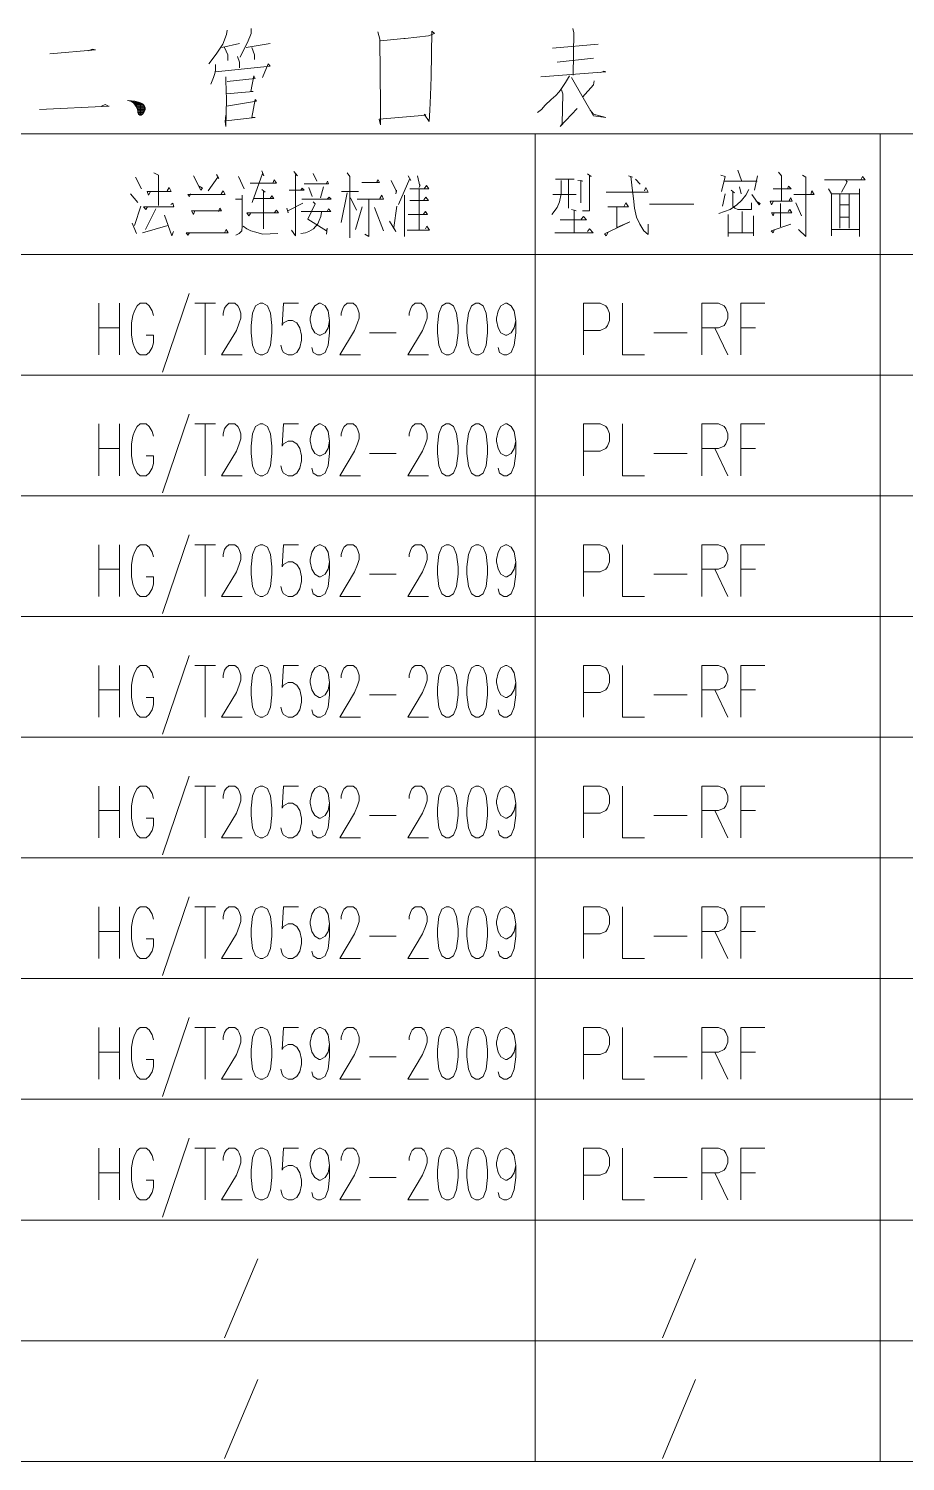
# Model space of a CAD drawing. Header units: millimetres. Extents: x 0 to 829, y 0 to 586.
# Drawn here: x 672 to 722.1, y 332.3 to 414.2 of the extents above; entities that cross this region are included whole.
import ezdxf

# ---------------------------------------------------------------- set-up
doc = ezdxf.new("R2010")
doc.units = ezdxf.units.MM

msp = doc.modelspace()

# ---------------------------------------------------------------- linework, layer by layer
at = {"color": 0, "lineweight": 0}
for points in [[(683.341139, 414.087028), (683.302333, 413.854194), (683.080083, 413.296806), (682.780222, 412.831139), (682.744944, 412.78175), (682.483889, 412.411333), (682.296917, 412.1785)], [(684.716972, 414.182278), (684.716972, 413.900056), (684.494722, 413.388528), (684.233667, 412.877), (684.0855, 412.548917)], [(691.948917, 413.995306), (692.058278, 413.5755), (692.097083, 409.754917), (692.097083, 409.617333), (692.097083, 408.686), (692.023, 409.010556), (694.704111, 409.243389), (694.59475, 409.28925), (694.891083, 408.869444), (694.929889, 409.522083), (694.965167, 410.361694), (695.003972, 411.434139), (695.03925, 414.041167), (695.190944, 413.900056), (694.855806, 413.762472), (693.511722, 413.621361), (693.437639, 413.621361), (692.097083, 413.48025)], [(703.089639, 414.182278), (703.163722, 413.945917), (703.124917, 411.525861)], [(673.205833, 412.735889), (675.812861, 412.968722), (675.625889, 413.014583), (675.403639, 412.922861)], [(683.041278, 413.109833), (684.046694, 413.342667)], [(683.189444, 413.109833), (683.376417, 412.690028), (683.376417, 412.365472)], [(684.420639, 413.109833), (685.8, 413.342667)], [(684.755778, 413.109833), (684.903944, 412.690028), (684.903944, 412.411333)], [(701.932528, 413.063972), (704.543083, 413.296806)], [(682.670861, 412.132639), (682.670861, 411.804556), (682.632056, 411.617583), (682.557972, 411.38475), (682.483889, 411.197778), (682.409806, 411.014333)], [(682.670861, 411.712833), (685.8, 412.037389), (685.687111, 412.1785), (685.351972, 411.38475)], [(683.937333, 412.598306), (684.046694, 412.270222), (684.046694, 411.945667)], [(702.193583, 412.270222), (704.282028, 412.503056)], [(683.267056, 411.434139), (683.267056, 411.197778), (683.302333, 410.128861), (683.267056, 408.59075), (683.22825, 408.869444), (683.267056, 409.243389)], [(683.341139, 411.151917), (684.94275, 411.338889), (684.868667, 411.48), (684.681694, 410.594528), (684.829861, 410.594528), (683.302333, 410.453417)], [(702.902667, 411.48), (702.680417, 411.106056), (702.380556, 410.640389), (702.306472, 410.548667), (702.1195, 410.361694), (701.858444, 410.128861), (701.523306, 409.800778), (701.301056, 409.567944), (701.078806, 409.3845)], [(701.26225, 411.434139), (704.991111, 411.712833), (704.878222, 411.758694), (704.69125, 411.666972)], [(703.015556, 411.38475), (704.282028, 409.197528), (704.991111, 409.102278), (704.282028, 409.28925), (704.095056, 409.522083)], [(702.454639, 410.68625), (702.528722, 410.453417), (702.493444, 408.731861), (702.380556, 408.59075), (703.350694, 409.617333)], [(704.317306, 411.197778), (704.282028, 410.964944), (703.647028, 410.266444)], [(672.609639, 409.567944), (676.596028, 409.754917)], [(676.148, 409.754917), (676.37025, 409.850167), (676.557222, 409.754917)], [(677.675528, 410.083), (678.049472, 410.033611), (678.271722, 409.98775), (678.384611, 409.941889), (678.458694, 409.896028), (678.532778, 409.850167), (678.606861, 409.754917), (678.645667, 409.663194), (678.645667, 409.567944), (678.571583, 409.3845), (678.4975, 409.28925), (678.419889, 409.243389), (678.345806, 409.243389), (678.271722, 409.28925), (678.236444, 409.3845), (678.236444, 409.476222), (678.197639, 409.617333), (678.123556, 409.754917), (677.975389, 409.941889), (677.823694, 410.033611), (677.64025, 410.083)], [(677.823694, 410.033611), (678.010667, 410.033611)], [(677.936583, 409.98775), (677.936583, 410.033611)], [(678.236444, 409.98775), (677.936583, 409.98775)], [(677.975389, 409.941889), (678.384611, 409.941889)], [(678.010667, 410.033611), (678.010667, 409.896028)], [(678.458694, 409.896028), (678.010667, 409.896028)], [(678.08475, 409.800778), (678.08475, 409.98775)], [(678.08475, 409.850167), (678.4975, 409.850167)], [(678.606861, 409.754917), (678.123556, 409.754917)], [(678.158833, 409.98775), (678.158833, 409.709056)], [(678.197639, 409.663194), (678.645667, 409.663194)], [(678.236444, 409.3845), (678.236444, 409.98775)], [(678.310528, 409.941889), (678.310528, 409.28925)], [(678.384611, 409.243389), (678.384611, 409.941889)], [(678.458694, 409.896028), (678.458694, 409.28925)], [(678.532778, 409.335111), (678.532778, 409.850167)], [(678.606861, 409.754917), (678.606861, 409.476222)], [(683.302333, 409.754917), (685.016833, 410.033611), (684.94275, 410.128861), (684.755778, 409.102278), (684.94275, 409.102278), (683.267056, 408.918833)], [(678.645667, 409.567944), (678.236444, 409.567944)], [(678.236444, 409.476222), (678.606861, 409.476222)], [(678.571583, 409.3845), (678.236444, 409.3845)], [(678.271722, 409.28925), (678.4975, 409.28925)], [(769.958667, 408.167417), (622.070694, 408.167417)], [(622.070694, 408.167417), (769.958667, 408.167417)], [(700.94475, 332.253167), (700.94475, 408.167417)], [(720.6615, 332.253167), (720.6615, 408.167417)], [(678.105917, 405.694444), (678.430472, 405.024167)], [(679.139556, 405.930806), (679.407667, 405.810861), (679.407667, 404.075194)], [(681.4185, 405.772056), (681.83125, 404.943028), (681.919444, 405.062972), (681.743056, 405.179389)], [(682.72025, 405.849667), (682.868417, 405.613306), (682.808444, 405.694444), (682.244, 404.904222)], [(683.99025, 405.73325), (684.314806, 405.024167)], [(685.320222, 406.047222), (685.440167, 405.772056), (685.351972, 405.892), (684.759306, 404.233944), (684.8475, 404.470306), (686.001083, 404.470306), (685.884667, 404.629056), (685.796472, 404.470306)], [(687.154667, 406.008417), (687.362806, 405.772056), (687.242861, 405.849667), (687.242861, 402.339528), (687.0065, 402.657028)], [(688.248278, 405.892), (688.456417, 405.458083)], [(690.202667, 405.930806), (690.350833, 405.73325), (690.350833, 402.223111)], [(693.691639, 405.772056), (693.839806, 405.496889), (693.779833, 405.613306), (693.130722, 404.117528)], [(694.224333, 405.772056), (694.344278, 405.179389), (694.3725, 405.260528), (694.312528, 405.101778)], [(702.105389, 405.5745), (703.170778, 405.5745), (702.842694, 405.5745), (702.842694, 403.916444), (702.842694, 404.706667), (701.957222, 404.706667), (703.287194, 404.706667)], [(703.939833, 405.888472), (704.144444, 405.729722), (704.05625, 405.768528), (704.05625, 403.757694), (703.6435, 403.757694)], [(706.275222, 405.768528), (706.511583, 405.690917), (706.423389, 405.729722), (706.511583, 404.900694), (706.571556, 404.470306), (706.631528, 403.916444), (706.747944, 403.404917), (706.924333, 403.009806), (707.160694, 402.614694), (707.397056, 402.417139), (707.397056, 403.009806)], [(706.687972, 405.5745), (706.956083, 405.295806)], [(711.563361, 405.810861), (711.799722, 405.729722), (711.591583, 404.861889)], [(712.540556, 406.086028), (712.745167, 405.493361)], [(713.662389, 405.768528), (713.486, 404.943028)], [(714.847722, 405.966083), (715.024111, 405.768528), (715.024111, 404.350361)], [(716.237667, 405.810861), (716.414056, 405.690917), (716.414056, 402.300722), (716.001306, 402.692306)], [(717.479444, 405.532167), (719.814833, 405.532167), (719.666667, 405.729722), (719.578472, 405.5745)], [(677.809583, 404.745472), (678.222333, 404.233944)], [(678.963167, 404.865417), (678.843222, 404.667861), (678.755028, 404.865417), (680.144972, 404.865417), (680.028556, 405.101778), (679.908611, 404.904222)], [(681.238583, 404.745472), (681.182139, 404.59025), (681.090417, 404.706667), (683.221194, 404.706667), (683.104778, 404.904222), (682.984833, 404.745472)], [(684.642889, 405.338139), (686.14925, 405.338139), (686.032833, 405.535694), (685.941111, 405.338139)], [(685.320222, 404.981833), (685.500139, 404.826611), (685.411944, 404.904222), (685.411944, 402.734639)], [(686.890083, 404.943028), (687.747333, 404.943028), (687.627389, 405.062972), (687.539194, 404.943028)], [(687.747333, 405.299333), (689.137278, 405.299333), (689.077306, 405.458083), (688.989111, 405.299333)], [(688.011917, 405.101778), (688.191833, 404.59025)], [(688.840944, 405.140583), (688.664556, 404.509111)], [(690.202667, 404.787806), (689.846361, 403.090944)], [(689.878111, 404.865417), (690.851778, 404.865417)], [(691.031694, 405.376944), (692.037111, 405.376944), (691.977139, 405.535694), (691.888944, 405.41575)], [(692.714444, 405.496889), (693.010778, 404.865417), (693.010778, 404.943028), (692.982556, 404.745472)], [(694.312528, 405.024167), (694.312528, 402.657028), (693.631667, 402.657028), (694.905194, 402.657028), (694.757028, 402.893389), (694.668833, 402.734639)], [(693.779833, 405.024167), (694.873444, 405.024167), (694.728806, 405.221722), (694.608861, 405.024167)], [(702.429944, 405.493361), (702.429944, 404.745472), (702.34175, 404.27275), (702.193583, 403.95525), (701.89725, 403.560139)], [(703.375389, 405.493361), (703.671722, 405.454556), (703.555306, 405.493361), (703.555306, 404.230417)], [(705.001694, 404.823083), (707.397056, 404.823083), (707.280639, 405.09825), (707.192444, 404.900694)], [(713.161444, 404.981833), (712.985056, 404.664333), (712.745167, 404.350361), (712.480583, 404.114), (712.096056, 403.838833), (711.446944, 403.602472)], [(711.799722, 404.745472), (711.651556, 404.036389)], [(711.7715, 405.454556), (713.634167, 405.454556)], [(712.156028, 404.943028), (712.332417, 404.784278), (712.244222, 404.861889), (712.244222, 404.036389), (712.360639, 403.916444), (712.540556, 403.838833), (713.309611, 403.838833), (713.309611, 404.230417)], [(712.62875, 405.140583), (712.716944, 404.745472)], [(714.551389, 405.020639), (715.585028, 405.020639), (715.436861, 405.179389), (715.380417, 405.020639)], [(715.733194, 404.706667), (716.886778, 404.706667), (716.770361, 404.900694), (716.710389, 404.706667)], [(717.715806, 405.020639), (717.892194, 404.745472), (717.892194, 402.339528), (717.892194, 402.692306), (719.490278, 402.692306), (719.490278, 402.300722), (719.490278, 405.020639), (719.490278, 404.745472), (717.892194, 404.745472), (718.364917, 404.745472), (718.364917, 402.773444), (718.364917, 403.404917), (718.897611, 403.404917), (718.897611, 402.773444), (718.897611, 404.745472), (718.897611, 404.114), (718.364917, 404.114)], [(718.693, 405.532167), (718.781194, 405.41575), (718.456639, 404.823083)], [(678.045944, 402.932194), (678.40225, 404.036389)], [(678.786778, 403.997583), (678.695056, 403.838833), (678.546889, 403.997583), (680.293139, 403.997583), (680.233167, 404.195139), (680.11675, 404.117528)], [(681.474944, 403.722417), (681.4185, 403.563667), (681.298556, 403.761222), (683.013056, 403.761222), (682.924861, 403.919972), (682.836667, 403.722417)], [(683.813861, 404.4315), (684.198389, 404.4315), (684.198389, 404.667861), (684.198389, 402.893389), (684.166639, 402.618222), (684.022, 402.459472), (683.842083, 402.381861)], [(686.741917, 403.919972), (686.830111, 403.641278), (686.801889, 403.761222), (687.659139, 404.195139)], [(687.599167, 404.4315), (689.285444, 404.4315), (689.1655, 404.551444), (689.049083, 404.4315)], [(688.248278, 404.27275), (688.368222, 404.156333), (687.955472, 403.2885), (689.017333, 402.618222), (689.049083, 402.773444), (689.017333, 402.420667)], [(690.379056, 404.509111), (690.735361, 403.800028)], [(691.059917, 403.997583), (690.675389, 402.695833)], [(690.763583, 404.4315), (692.273472, 404.4315), (692.185278, 404.667861), (692.065333, 404.470306)], [(691.444444, 404.4315), (691.444444, 402.300722), (691.208083, 402.420667)], [(691.769, 403.958778), (692.273472, 402.618222)], [(692.62625, 403.168556), (692.982556, 402.579417), (692.862611, 402.815778), (693.042528, 404.036389)], [(693.4835, 404.667861), (693.4835, 402.300722)], [(693.779833, 404.353889), (694.845222, 404.353889), (694.697056, 404.551444), (694.580639, 404.392694)], [(705.622583, 403.95525), (705.622583, 402.81225), (706.363417, 403.126222), (704.9135, 402.455944), (705.001694, 402.339528), (705.121639, 402.537083)], [(705.093417, 403.994056), (706.275222, 403.994056), (706.127056, 404.230417), (706.038861, 404.036389)], [(707.488778, 404.14575), (710.021722, 404.14575)], [(713.337833, 404.706667), (713.750583, 404.114), (713.810556, 404.191611), (713.574194, 404.311556)], [(714.579611, 404.311556), (714.463194, 404.114), (714.375, 404.311556), (715.645, 404.311556), (715.556806, 404.509111), (715.468611, 404.350361)], [(714.964139, 404.191611), (714.964139, 402.851056)], [(715.853139, 404.230417), (716.177694, 403.482528)], [(679.2595, 403.877639), (678.666833, 402.695833)], [(679.760444, 403.524861), (680.176722, 402.339528), (680.264917, 402.579417)], [(684.671111, 403.602472), (684.582917, 403.486056), (684.462972, 403.641278), (686.269194, 403.641278), (686.14925, 403.800028), (686.032833, 403.641278)], [(688.724528, 403.683611), (688.692778, 403.44725), (688.604583, 403.207361), (688.516389, 403.013333), (688.280028, 402.734639), (688.011917, 402.579417), (687.807306, 402.498278), (687.539194, 402.459472)], [(687.570944, 403.722417), (689.257222, 403.722417), (689.137278, 403.877639), (689.077306, 403.761222)], [(693.691639, 403.563667), (694.78525, 403.563667), (694.668833, 403.722417), (694.548889, 403.563667)], [(703.022611, 403.838833), (703.287194, 403.757694), (703.170778, 403.7965), (703.170778, 402.498278), (702.073639, 402.498278), (704.264389, 402.498278), (704.05625, 402.734639), (703.939833, 402.575889)], [(702.369972, 403.246167), (703.879861, 403.246167), (703.699944, 403.443722), (703.583528, 403.284972)], [(711.976111, 403.560139), (711.976111, 402.300722), (711.976111, 402.498278), (713.426028, 402.498278), (713.426028, 402.339528), (713.426028, 403.482528), (713.426028, 402.575889)], [(712.776917, 403.718889), (712.776917, 402.537083)], [(714.611361, 403.641278), (714.551389, 403.482528), (714.463194, 403.641278), (715.616778, 403.641278), (715.496833, 403.838833), (715.408639, 403.718889)], [(677.897778, 403.052139), (678.162361, 402.459472)], [(678.490444, 402.498278), (679.936833, 402.932194)], [(681.182139, 402.498278), (681.090417, 402.381861), (681.002222, 402.498278), (683.397583, 402.498278), (683.281167, 402.695833), (683.192972, 402.498278)], [(684.258361, 402.893389), (684.462972, 402.734639), (684.699333, 402.618222), (684.967444, 402.537083), (685.351972, 402.420667), (686.237444, 402.459472)], [(714.611361, 402.6535), (714.551389, 402.498278), (714.431444, 402.614694), (715.556806, 403.009806)], [(622.070694, 401.267083), (769.958667, 401.267083)], [(681.157444, 399.041056), (679.636972, 394.532556)], [(676.003361, 395.520333), (676.003361, 398.476611)], [(677.185167, 398.476611), (677.185167, 395.520333)], [(679.128972, 397.771056), (679.044306, 398.053278), (678.874972, 398.3355), (678.709167, 398.476611), (678.3705, 398.476611), (678.201167, 398.3355), (678.031833, 398.053278), (677.947167, 397.771056), (677.8625, 397.35125), (677.8625, 396.645694), (677.947167, 396.222361), (678.031833, 395.940139), (678.201167, 395.657917), (678.3705, 395.520333), (678.709167, 395.520333), (678.874972, 395.657917), (679.044306, 395.940139), (679.128972, 396.222361), (679.128972, 396.645694), (678.709167, 396.645694)], [(681.496111, 398.476611), (682.677917, 398.476611)], [(682.088778, 398.476611), (682.088778, 395.520333)], [(683.10125, 397.771056), (683.10125, 397.912167), (683.185917, 398.194389), (683.270583, 398.3355), (683.439917, 398.476611), (683.778583, 398.476611), (683.947917, 398.3355), (684.032583, 398.194389), (684.11725, 397.912167), (684.11725, 397.629944), (684.032583, 397.35125), (683.86325, 396.927917), (683.016583, 395.520333), (684.201917, 395.520333)], [(687.412194, 398.476611), (686.565528, 398.476611), (686.480861, 397.210139), (686.565528, 397.35125), (686.819528, 397.488833), (687.073528, 397.488833), (687.327528, 397.35125), (687.496861, 397.069028), (687.581528, 396.645694), (687.581528, 396.363472), (687.496861, 395.940139), (687.327528, 395.657917), (687.073528, 395.520333), (686.819528, 395.520333), (686.565528, 395.657917), (686.480861, 395.799028), (686.396194, 396.08125)], [(689.186667, 397.488833), (689.102, 397.069028), (688.932667, 396.786806), (688.678667, 396.645694), (688.594, 396.645694), (688.34, 396.786806), (688.170667, 397.069028), (688.086, 397.488833), (688.086, 397.629944), (688.170667, 398.053278), (688.34, 398.3355), (688.594, 398.476611), (688.678667, 398.476611), (688.932667, 398.3355), (689.102, 398.053278), (689.186667, 397.488833), (689.186667, 396.786806), (689.102, 396.08125), (688.932667, 395.657917), (688.678667, 395.520333), (688.509333, 395.520333), (688.255333, 395.657917), (688.170667, 395.940139)], [(689.864, 397.771056), (689.864, 397.912167), (689.945139, 398.194389), (690.029806, 398.3355), (690.199139, 398.476611), (690.537806, 398.476611), (690.707139, 398.3355), (690.791806, 398.194389), (690.876472, 397.912167), (690.876472, 397.629944), (690.791806, 397.35125), (690.622472, 396.927917), (689.779333, 395.520333), (690.961139, 395.520333)], [(693.748083, 397.771056), (693.748083, 397.912167), (693.83275, 398.194389), (693.917417, 398.3355), (694.08675, 398.476611), (694.425417, 398.476611), (694.59475, 398.3355), (694.679417, 398.194389), (694.764083, 397.912167), (694.764083, 397.629944), (694.679417, 397.35125), (694.510083, 396.927917), (693.663417, 395.520333), (694.84875, 395.520333)], [(699.8335, 397.488833), (699.748833, 397.069028), (699.5795, 396.786806), (699.3255, 396.645694), (699.244361, 396.645694), (698.990361, 396.786806), (698.821028, 397.069028), (698.736361, 397.488833), (698.736361, 397.629944), (698.821028, 398.053278), (698.990361, 398.3355), (699.244361, 398.476611), (699.3255, 398.476611), (699.5795, 398.3355), (699.748833, 398.053278), (699.8335, 397.488833), (699.8335, 396.786806), (699.748833, 396.08125), (699.5795, 395.657917), (699.3255, 395.520333), (699.159694, 395.520333), (698.905694, 395.657917), (698.821028, 395.940139)], [(703.717583, 395.520333), (703.717583, 398.476611), (704.666556, 398.476611), (704.984056, 398.3355), (705.089889, 398.194389), (705.195722, 397.912167), (705.195722, 397.488833), (705.089889, 397.210139), (704.984056, 397.069028), (704.666556, 396.927917), (703.717583, 396.927917)], [(705.936556, 398.476611), (705.936556, 395.520333), (707.203028, 395.520333)], [(710.476806, 395.520333), (710.476806, 398.476611), (711.429306, 398.476611), (711.746806, 398.3355), (711.852639, 398.194389), (711.954944, 397.912167), (711.954944, 397.629944), (711.852639, 397.35125), (711.746806, 397.210139), (711.429306, 397.069028), (710.476806, 397.069028)], [(712.695778, 395.520333), (712.695778, 398.476611), (714.068083, 398.476611)], [(676.003361, 397.069028), (677.185167, 397.069028)], [(691.469139, 396.786806), (692.989611, 396.786806)], [(707.732194, 396.786806), (709.633667, 396.786806)], [(711.217639, 397.069028), (711.954944, 395.520333)], [(712.695778, 397.069028), (713.542444, 397.069028)], [(622.070694, 394.36675), (769.958667, 394.36675)], [(681.157444, 392.137194), (679.636972, 387.632222)], [(676.003361, 388.616472), (676.003361, 391.576278)], [(677.185167, 391.576278), (677.185167, 388.616472)], [(679.128972, 390.870722), (679.044306, 391.152944), (678.874972, 391.435167), (678.709167, 391.576278), (678.3705, 391.576278), (678.201167, 391.435167), (678.031833, 391.152944), (677.947167, 390.870722), (677.8625, 390.447389), (677.8625, 389.745361), (677.947167, 389.322028), (678.031833, 389.039806), (678.201167, 388.757583), (678.3705, 388.616472), (678.709167, 388.616472), (678.874972, 388.757583), (679.044306, 389.039806), (679.128972, 389.322028), (679.128972, 389.745361), (678.709167, 389.745361)], [(681.496111, 391.576278), (682.677917, 391.576278)], [(682.088778, 391.576278), (682.088778, 388.616472)], [(683.10125, 390.870722), (683.10125, 391.011833), (683.185917, 391.294056), (683.270583, 391.435167), (683.439917, 391.576278), (683.778583, 391.576278), (683.947917, 391.435167), (684.032583, 391.294056), (684.11725, 391.011833), (684.11725, 390.729611), (684.032583, 390.447389), (683.86325, 390.024056), (683.016583, 388.616472), (684.201917, 388.616472)], [(687.412194, 391.576278), (686.565528, 391.576278), (686.480861, 390.306278), (686.565528, 390.447389), (686.819528, 390.5885), (687.073528, 390.5885), (687.327528, 390.447389), (687.496861, 390.165167), (687.581528, 389.745361), (687.581528, 389.463139), (687.496861, 389.039806), (687.327528, 388.757583), (687.073528, 388.616472), (686.819528, 388.616472), (686.565528, 388.757583), (686.480861, 388.898694), (686.396194, 389.180917)], [(689.186667, 390.5885), (689.102, 390.165167), (688.932667, 389.886472), (688.678667, 389.745361), (688.594, 389.745361), (688.34, 389.886472), (688.170667, 390.165167), (688.086, 390.5885), (688.086, 390.729611), (688.170667, 391.152944), (688.34, 391.435167), (688.594, 391.576278), (688.678667, 391.576278), (688.932667, 391.435167), (689.102, 391.152944), (689.186667, 390.5885), (689.186667, 389.886472), (689.102, 389.180917), (688.932667, 388.757583), (688.678667, 388.616472), (688.509333, 388.616472), (688.255333, 388.757583), (688.170667, 389.039806)], [(689.864, 390.870722), (689.864, 391.011833), (689.945139, 391.294056), (690.029806, 391.435167), (690.199139, 391.576278), (690.537806, 391.576278), (690.707139, 391.435167), (690.791806, 391.294056), (690.876472, 391.011833), (690.876472, 390.729611), (690.791806, 390.447389), (690.622472, 390.024056), (689.779333, 388.616472), (690.961139, 388.616472)], [(693.748083, 390.870722), (693.748083, 391.011833), (693.83275, 391.294056), (693.917417, 391.435167), (694.08675, 391.576278), (694.425417, 391.576278), (694.59475, 391.435167), (694.679417, 391.294056), (694.764083, 391.011833), (694.764083, 390.729611), (694.679417, 390.447389), (694.510083, 390.024056), (693.663417, 388.616472), (694.84875, 388.616472)], [(699.8335, 390.5885), (699.748833, 390.165167), (699.5795, 389.886472), (699.3255, 389.745361), (699.244361, 389.745361), (698.990361, 389.886472), (698.821028, 390.165167), (698.736361, 390.5885), (698.736361, 390.729611), (698.821028, 391.152944), (698.990361, 391.435167), (699.244361, 391.576278), (699.3255, 391.576278), (699.5795, 391.435167), (699.748833, 391.152944), (699.8335, 390.5885), (699.8335, 389.886472), (699.748833, 389.180917), (699.5795, 388.757583), (699.3255, 388.616472), (699.159694, 388.616472), (698.905694, 388.757583), (698.821028, 389.039806)], [(703.717583, 388.616472), (703.717583, 391.576278), (704.666556, 391.576278), (704.984056, 391.435167), (705.089889, 391.294056), (705.195722, 391.011833), (705.195722, 390.5885), (705.089889, 390.306278), (704.984056, 390.165167), (704.666556, 390.024056), (703.717583, 390.024056)], [(705.936556, 391.576278), (705.936556, 388.616472), (707.203028, 388.616472)], [(710.476806, 388.616472), (710.476806, 391.576278), (711.429306, 391.576278), (711.746806, 391.435167), (711.852639, 391.294056), (711.954944, 391.011833), (711.954944, 390.729611), (711.852639, 390.447389), (711.746806, 390.306278), (711.429306, 390.165167), (710.476806, 390.165167)], [(712.695778, 388.616472), (712.695778, 391.576278), (714.068083, 391.576278)], [(676.003361, 390.165167), (677.185167, 390.165167)], [(711.217639, 390.165167), (711.954944, 388.616472)], [(712.695778, 390.165167), (713.542444, 390.165167)], [(691.469139, 389.886472), (692.989611, 389.886472)], [(707.732194, 389.886472), (709.633667, 389.886472)], [(622.070694, 387.462889), (769.958667, 387.462889)], [(681.157444, 385.236861), (679.636972, 380.728361)], [(676.003361, 381.716139), (676.003361, 384.672417)], [(677.185167, 384.672417), (677.185167, 381.716139)], [(679.128972, 383.970389), (679.044306, 384.252611), (678.874972, 384.531306), (678.709167, 384.672417), (678.3705, 384.672417), (678.201167, 384.531306), (678.031833, 384.252611), (677.947167, 383.970389), (677.8625, 383.547056), (677.8625, 382.8415), (677.947167, 382.421694), (678.031833, 382.139472), (678.201167, 381.85725), (678.3705, 381.716139), (678.709167, 381.716139), (678.874972, 381.85725), (679.044306, 382.139472), (679.128972, 382.421694), (679.128972, 382.8415), (678.709167, 382.8415)], [(681.496111, 384.672417), (682.677917, 384.672417)], [(682.088778, 384.672417), (682.088778, 381.716139)], [(683.10125, 383.970389), (683.10125, 384.1115), (683.185917, 384.393722), (683.270583, 384.531306), (683.439917, 384.672417), (683.778583, 384.672417), (683.947917, 384.531306), (684.032583, 384.393722), (684.11725, 384.1115), (684.11725, 383.829278), (684.032583, 383.547056), (683.86325, 383.123722), (683.016583, 381.716139), (684.201917, 381.716139)], [(687.412194, 384.672417), (686.565528, 384.672417), (686.480861, 383.405944), (686.565528, 383.547056), (686.819528, 383.688167), (687.073528, 383.688167), (687.327528, 383.547056), (687.496861, 383.264833), (687.581528, 382.8415), (687.581528, 382.559278), (687.496861, 382.139472), (687.327528, 381.85725), (687.073528, 381.716139), (686.819528, 381.716139), (686.565528, 381.85725), (686.480861, 381.998361), (686.396194, 382.280583)], [(689.186667, 383.688167), (689.102, 383.264833), (688.932667, 382.982611), (688.678667, 382.8415), (688.594, 382.8415), (688.34, 382.982611), (688.170667, 383.264833), (688.086, 383.688167), (688.086, 383.829278), (688.170667, 384.252611), (688.34, 384.531306), (688.594, 384.672417), (688.678667, 384.672417), (688.932667, 384.531306), (689.102, 384.252611), (689.186667, 383.688167), (689.186667, 382.982611), (689.102, 382.280583), (688.932667, 381.85725), (688.678667, 381.716139), (688.509333, 381.716139), (688.255333, 381.85725), (688.170667, 382.139472)], [(689.864, 383.970389), (689.864, 384.1115), (689.945139, 384.393722), (690.029806, 384.531306), (690.199139, 384.672417), (690.537806, 384.672417), (690.707139, 384.531306), (690.791806, 384.393722), (690.876472, 384.1115), (690.876472, 383.829278), (690.791806, 383.547056), (690.622472, 383.123722), (689.779333, 381.716139), (690.961139, 381.716139)], [(693.748083, 383.970389), (693.748083, 384.1115), (693.83275, 384.393722), (693.917417, 384.531306), (694.08675, 384.672417), (694.425417, 384.672417), (694.59475, 384.531306), (694.679417, 384.393722), (694.764083, 384.1115), (694.764083, 383.829278), (694.679417, 383.547056), (694.510083, 383.123722), (693.663417, 381.716139), (694.84875, 381.716139)], [(699.8335, 383.688167), (699.748833, 383.264833), (699.5795, 382.982611), (699.3255, 382.8415), (699.244361, 382.8415), (698.990361, 382.982611), (698.821028, 383.264833), (698.736361, 383.688167), (698.736361, 383.829278), (698.821028, 384.252611), (698.990361, 384.531306), (699.244361, 384.672417), (699.3255, 384.672417), (699.5795, 384.531306), (699.748833, 384.252611), (699.8335, 383.688167), (699.8335, 382.982611), (699.748833, 382.280583), (699.5795, 381.85725), (699.3255, 381.716139), (699.159694, 381.716139), (698.905694, 381.85725), (698.821028, 382.139472)], [(703.717583, 381.716139), (703.717583, 384.672417), (704.666556, 384.672417), (704.984056, 384.531306), (705.089889, 384.393722), (705.195722, 384.1115), (705.195722, 383.688167), (705.089889, 383.405944), (704.984056, 383.264833), (704.666556, 383.123722), (703.717583, 383.123722)], [(705.936556, 384.672417), (705.936556, 381.716139), (707.203028, 381.716139)], [(710.476806, 381.716139), (710.476806, 384.672417), (711.429306, 384.672417), (711.746806, 384.531306), (711.852639, 384.393722), (711.954944, 384.1115), (711.954944, 383.829278), (711.852639, 383.547056), (711.746806, 383.405944), (711.429306, 383.264833), (710.476806, 383.264833)], [(712.695778, 381.716139), (712.695778, 384.672417), (714.068083, 384.672417)], [(676.003361, 383.264833), (677.185167, 383.264833)], [(691.469139, 382.982611), (692.989611, 382.982611)], [(707.732194, 382.982611), (709.633667, 382.982611)], [(711.217639, 383.264833), (711.954944, 381.716139)], [(712.695778, 383.264833), (713.542444, 383.264833)], [(622.070694, 380.562556), (769.958667, 380.562556)], [(676.003361, 374.815806), (676.003361, 377.772083)], [(677.185167, 377.772083), (677.185167, 374.815806)], [(679.128972, 377.066528), (679.044306, 377.34875), (678.874972, 377.630972), (678.709167, 377.772083), (678.3705, 377.772083), (678.201167, 377.630972), (678.031833, 377.34875), (677.947167, 377.066528), (677.8625, 376.646722), (677.8625, 375.941167), (677.947167, 375.517833), (678.031833, 375.235611), (678.201167, 374.956917), (678.3705, 374.815806), (678.709167, 374.815806), (678.874972, 374.956917), (679.044306, 375.235611), (679.128972, 375.517833), (679.128972, 375.941167), (678.709167, 375.941167)], [(681.157444, 378.336528), (679.636972, 373.828028)], [(681.496111, 377.772083), (682.677917, 377.772083)], [(682.088778, 377.772083), (682.088778, 374.815806)], [(683.10125, 377.066528), (683.10125, 377.207639), (683.185917, 377.489861), (683.270583, 377.630972), (683.439917, 377.772083), (683.778583, 377.772083), (683.947917, 377.630972), (684.032583, 377.489861), (684.11725, 377.207639), (684.11725, 376.928944), (684.032583, 376.646722), (683.86325, 376.223389), (683.016583, 374.815806), (684.201917, 374.815806)], [(687.412194, 377.772083), (686.565528, 377.772083), (686.480861, 376.505611), (686.565528, 376.646722), (686.819528, 376.787833), (687.073528, 376.787833), (687.327528, 376.646722), (687.496861, 376.3645), (687.581528, 375.941167), (687.581528, 375.658944), (687.496861, 375.235611), (687.327528, 374.956917), (687.073528, 374.815806), (686.819528, 374.815806), (686.565528, 374.956917), (686.480861, 375.0945), (686.396194, 375.376722)], [(689.186667, 376.787833), (689.102, 376.3645), (688.932667, 376.082278), (688.678667, 375.941167), (688.594, 375.941167), (688.34, 376.082278), (688.170667, 376.3645), (688.086, 376.787833), (688.086, 376.928944), (688.170667, 377.34875), (688.34, 377.630972), (688.594, 377.772083), (688.678667, 377.772083), (688.932667, 377.630972), (689.102, 377.34875), (689.186667, 376.787833), (689.186667, 376.082278), (689.102, 375.376722), (688.932667, 374.956917), (688.678667, 374.815806), (688.509333, 374.815806), (688.255333, 374.956917), (688.170667, 375.235611)], [(689.864, 377.066528), (689.864, 377.207639), (689.945139, 377.489861), (690.029806, 377.630972), (690.199139, 377.772083), (690.537806, 377.772083), (690.707139, 377.630972), (690.791806, 377.489861), (690.876472, 377.207639), (690.876472, 376.928944), (690.791806, 376.646722), (690.622472, 376.223389), (689.779333, 374.815806), (690.961139, 374.815806)], [(693.748083, 377.066528), (693.748083, 377.207639), (693.83275, 377.489861), (693.917417, 377.630972), (694.08675, 377.772083), (694.425417, 377.772083), (694.59475, 377.630972), (694.679417, 377.489861), (694.764083, 377.207639), (694.764083, 376.928944), (694.679417, 376.646722), (694.510083, 376.223389), (693.663417, 374.815806), (694.84875, 374.815806)], [(699.8335, 376.787833), (699.748833, 376.3645), (699.5795, 376.082278), (699.3255, 375.941167), (699.244361, 375.941167), (698.990361, 376.082278), (698.821028, 376.3645), (698.736361, 376.787833), (698.736361, 376.928944), (698.821028, 377.34875), (698.990361, 377.630972), (699.244361, 377.772083), (699.3255, 377.772083), (699.5795, 377.630972), (699.748833, 377.34875), (699.8335, 376.787833), (699.8335, 376.082278), (699.748833, 375.376722), (699.5795, 374.956917), (699.3255, 374.815806), (699.159694, 374.815806), (698.905694, 374.956917), (698.821028, 375.235611)], [(703.717583, 374.815806), (703.717583, 377.772083), (704.666556, 377.772083), (704.984056, 377.630972), (705.089889, 377.489861), (705.195722, 377.207639), (705.195722, 376.787833), (705.089889, 376.505611), (704.984056, 376.3645), (704.666556, 376.223389), (703.717583, 376.223389)], [(705.936556, 377.772083), (705.936556, 374.815806), (707.203028, 374.815806)], [(710.476806, 374.815806), (710.476806, 377.772083), (711.429306, 377.772083), (711.746806, 377.630972), (711.852639, 377.489861), (711.954944, 377.207639), (711.954944, 376.928944), (711.852639, 376.646722), (711.746806, 376.505611), (711.429306, 376.3645), (710.476806, 376.3645)], [(712.695778, 374.815806), (712.695778, 377.772083), (714.068083, 377.772083)], [(676.003361, 376.3645), (677.185167, 376.3645)], [(691.469139, 376.082278), (692.989611, 376.082278)], [(707.732194, 376.082278), (709.633667, 376.082278)], [(711.217639, 376.3645), (711.954944, 374.815806)], [(712.695778, 376.3645), (713.542444, 376.3645)], [(622.070694, 373.662222), (769.958667, 373.662222)], [(681.157444, 371.432667), (679.636972, 366.927694)], [(676.003361, 367.911944), (676.003361, 370.87175)], [(677.185167, 370.87175), (677.185167, 367.911944)], [(679.128972, 370.166194), (679.044306, 370.448417), (678.874972, 370.730639), (678.709167, 370.87175), (678.3705, 370.87175), (678.201167, 370.730639), (678.031833, 370.448417), (677.947167, 370.166194), (677.8625, 369.742861), (677.8625, 369.040833), (677.947167, 368.6175), (678.031833, 368.335278), (678.201167, 368.053056), (678.3705, 367.911944), (678.709167, 367.911944), (678.874972, 368.053056), (679.044306, 368.335278), (679.128972, 368.6175), (679.128972, 369.040833), (678.709167, 369.040833)], [(681.496111, 370.87175), (682.677917, 370.87175)], [(682.088778, 370.87175), (682.088778, 367.911944)], [(683.10125, 370.166194), (683.10125, 370.307306), (683.185917, 370.589528), (683.270583, 370.730639), (683.439917, 370.87175), (683.778583, 370.87175), (683.947917, 370.730639), (684.032583, 370.589528), (684.11725, 370.307306), (684.11725, 370.025083), (684.032583, 369.742861), (683.86325, 369.323056), (683.016583, 367.911944), (684.201917, 367.911944)], [(687.412194, 370.87175), (686.565528, 370.87175), (686.480861, 369.60175), (686.565528, 369.742861), (686.819528, 369.883972), (687.073528, 369.883972), (687.327528, 369.742861), (687.496861, 369.464167), (687.581528, 369.040833), (687.581528, 368.758611), (687.496861, 368.335278), (687.327528, 368.053056), (687.073528, 367.911944), (686.819528, 367.911944), (686.565528, 368.053056), (686.480861, 368.194167), (686.396194, 368.476389)], [(689.186667, 369.883972), (689.102, 369.464167), (688.932667, 369.181944), (688.678667, 369.040833), (688.594, 369.040833), (688.34, 369.181944), (688.170667, 369.464167), (688.086, 369.883972), (688.086, 370.025083), (688.170667, 370.448417), (688.34, 370.730639), (688.594, 370.87175), (688.678667, 370.87175), (688.932667, 370.730639), (689.102, 370.448417), (689.186667, 369.883972), (689.186667, 369.181944), (689.102, 368.476389), (688.932667, 368.053056), (688.678667, 367.911944), (688.509333, 367.911944), (688.255333, 368.053056), (688.170667, 368.335278)], [(689.864, 370.166194), (689.864, 370.307306), (689.945139, 370.589528), (690.029806, 370.730639), (690.199139, 370.87175), (690.537806, 370.87175), (690.707139, 370.730639), (690.791806, 370.589528), (690.876472, 370.307306), (690.876472, 370.025083), (690.791806, 369.742861), (690.622472, 369.323056), (689.779333, 367.911944), (690.961139, 367.911944)], [(693.748083, 370.166194), (693.748083, 370.307306), (693.83275, 370.589528), (693.917417, 370.730639), (694.08675, 370.87175), (694.425417, 370.87175), (694.59475, 370.730639), (694.679417, 370.589528), (694.764083, 370.307306), (694.764083, 370.025083), (694.679417, 369.742861), (694.510083, 369.323056), (693.663417, 367.911944), (694.84875, 367.911944)], [(699.8335, 369.883972), (699.748833, 369.464167), (699.5795, 369.181944), (699.3255, 369.040833), (699.244361, 369.040833), (698.990361, 369.181944), (698.821028, 369.464167), (698.736361, 369.883972), (698.736361, 370.025083), (698.821028, 370.448417), (698.990361, 370.730639), (699.244361, 370.87175), (699.3255, 370.87175), (699.5795, 370.730639), (699.748833, 370.448417), (699.8335, 369.883972), (699.8335, 369.181944), (699.748833, 368.476389), (699.5795, 368.053056), (699.3255, 367.911944), (699.159694, 367.911944), (698.905694, 368.053056), (698.821028, 368.335278)], [(703.717583, 367.911944), (703.717583, 370.87175), (704.666556, 370.87175), (704.984056, 370.730639), (705.089889, 370.589528), (705.195722, 370.307306), (705.195722, 369.883972), (705.089889, 369.60175), (704.984056, 369.464167), (704.666556, 369.323056), (703.717583, 369.323056)], [(705.936556, 370.87175), (705.936556, 367.911944), (707.203028, 367.911944)], [(710.476806, 367.911944), (710.476806, 370.87175), (711.429306, 370.87175), (711.746806, 370.730639), (711.852639, 370.589528), (711.954944, 370.307306), (711.954944, 370.025083), (711.852639, 369.742861), (711.746806, 369.60175), (711.429306, 369.464167), (710.476806, 369.464167)], [(712.695778, 367.911944), (712.695778, 370.87175), (714.068083, 370.87175)], [(676.003361, 369.464167), (677.185167, 369.464167)], [(691.469139, 369.181944), (692.989611, 369.181944)], [(707.732194, 369.181944), (709.633667, 369.181944)], [(711.217639, 369.464167), (711.954944, 367.911944)], [(712.695778, 369.464167), (713.542444, 369.464167)], [(622.070694, 366.758361), (769.958667, 366.758361)], [(676.003361, 361.011611), (676.003361, 363.967889)], [(677.185167, 363.967889), (677.185167, 361.011611)], [(679.128972, 363.265861), (679.044306, 363.548083), (678.874972, 363.830306), (678.709167, 363.967889), (678.3705, 363.967889), (678.201167, 363.830306), (678.031833, 363.548083), (677.947167, 363.265861), (677.8625, 362.842528), (677.8625, 362.136972), (677.947167, 361.717167), (678.031833, 361.434944), (678.201167, 361.152722), (678.3705, 361.011611), (678.709167, 361.011611), (678.874972, 361.152722), (679.044306, 361.434944), (679.128972, 361.717167), (679.128972, 362.136972), (678.709167, 362.136972)], [(681.157444, 364.532333), (679.636972, 360.027361)], [(681.496111, 363.967889), (682.677917, 363.967889)], [(682.088778, 363.967889), (682.088778, 361.011611)], [(683.10125, 363.265861), (683.10125, 363.406972), (683.185917, 363.689194), (683.270583, 363.830306), (683.439917, 363.967889), (683.778583, 363.967889), (683.947917, 363.830306), (684.032583, 363.689194), (684.11725, 363.406972), (684.11725, 363.12475), (684.032583, 362.842528), (683.86325, 362.419194), (683.016583, 361.011611), (684.201917, 361.011611)], [(687.412194, 363.967889), (686.565528, 363.967889), (686.480861, 362.701417), (686.565528, 362.842528), (686.819528, 362.983639), (687.073528, 362.983639), (687.327528, 362.842528), (687.496861, 362.560306), (687.581528, 362.136972), (687.581528, 361.858278), (687.496861, 361.434944), (687.327528, 361.152722), (687.073528, 361.011611), (686.819528, 361.011611), (686.565528, 361.152722), (686.480861, 361.293833), (686.396194, 361.576056)], [(689.186667, 362.983639), (689.102, 362.560306), (688.932667, 362.278083), (688.678667, 362.136972), (688.594, 362.136972), (688.34, 362.278083), (688.170667, 362.560306), (688.086, 362.983639), (688.086, 363.12475), (688.170667, 363.548083), (688.34, 363.830306), (688.594, 363.967889), (688.678667, 363.967889), (688.932667, 363.830306), (689.102, 363.548083), (689.186667, 362.983639), (689.186667, 362.278083), (689.102, 361.576056), (688.932667, 361.152722), (688.678667, 361.011611), (688.509333, 361.011611), (688.255333, 361.152722), (688.170667, 361.434944)], [(689.864, 363.265861), (689.864, 363.406972), (689.945139, 363.689194), (690.029806, 363.830306), (690.199139, 363.967889), (690.537806, 363.967889), (690.707139, 363.830306), (690.791806, 363.689194), (690.876472, 363.406972), (690.876472, 363.12475), (690.791806, 362.842528), (690.622472, 362.419194), (689.779333, 361.011611), (690.961139, 361.011611)], [(693.748083, 363.265861), (693.748083, 363.406972), (693.83275, 363.689194), (693.917417, 363.830306), (694.08675, 363.967889), (694.425417, 363.967889), (694.59475, 363.830306), (694.679417, 363.689194), (694.764083, 363.406972), (694.764083, 363.12475), (694.679417, 362.842528), (694.510083, 362.419194), (693.663417, 361.011611), (694.84875, 361.011611)], [(699.8335, 362.983639), (699.748833, 362.560306), (699.5795, 362.278083), (699.3255, 362.136972), (699.244361, 362.136972), (698.990361, 362.278083), (698.821028, 362.560306), (698.736361, 362.983639), (698.736361, 363.12475), (698.821028, 363.548083), (698.990361, 363.830306), (699.244361, 363.967889), (699.3255, 363.967889), (699.5795, 363.830306), (699.748833, 363.548083), (699.8335, 362.983639), (699.8335, 362.278083), (699.748833, 361.576056), (699.5795, 361.152722), (699.3255, 361.011611), (699.159694, 361.011611), (698.905694, 361.152722), (698.821028, 361.434944)], [(703.717583, 361.011611), (703.717583, 363.967889), (704.666556, 363.967889), (704.984056, 363.830306), (705.089889, 363.689194), (705.195722, 363.406972), (705.195722, 362.983639), (705.089889, 362.701417), (704.984056, 362.560306), (704.666556, 362.419194), (703.717583, 362.419194)], [(705.936556, 363.967889), (705.936556, 361.011611), (707.203028, 361.011611)], [(710.476806, 361.011611), (710.476806, 363.967889), (711.429306, 363.967889), (711.746806, 363.830306), (711.852639, 363.689194), (711.954944, 363.406972), (711.954944, 363.12475), (711.852639, 362.842528), (711.746806, 362.701417), (711.429306, 362.560306), (710.476806, 362.560306)], [(712.695778, 361.011611), (712.695778, 363.967889), (714.068083, 363.967889)], [(676.003361, 362.560306), (677.185167, 362.560306)], [(691.469139, 362.278083), (692.989611, 362.278083)], [(707.732194, 362.278083), (709.633667, 362.278083)], [(711.217639, 362.560306), (711.954944, 361.011611)], [(712.695778, 362.560306), (713.542444, 362.560306)], [(622.070694, 359.858028), (769.958667, 359.858028)], [(681.157444, 357.632), (679.636972, 353.1235)], [(676.003361, 354.111278), (676.003361, 357.067556)], [(677.185167, 357.067556), (677.185167, 354.111278)], [(679.128972, 356.365528), (679.044306, 356.644222), (678.874972, 356.926444), (678.709167, 357.067556), (678.3705, 357.067556), (678.201167, 356.926444), (678.031833, 356.644222), (677.947167, 356.365528), (677.8625, 355.942194), (677.8625, 355.236639), (677.947167, 354.813306), (678.031833, 354.534611), (678.201167, 354.252389), (678.3705, 354.111278), (678.709167, 354.111278), (678.874972, 354.252389), (679.044306, 354.534611), (679.128972, 354.813306), (679.128972, 355.236639), (678.709167, 355.236639)], [(681.496111, 357.067556), (682.677917, 357.067556)], [(682.088778, 357.067556), (682.088778, 354.111278)], [(683.10125, 356.365528), (683.10125, 356.503111), (683.185917, 356.785333), (683.270583, 356.926444), (683.439917, 357.067556), (683.778583, 357.067556), (683.947917, 356.926444), (684.032583, 356.785333), (684.11725, 356.503111), (684.11725, 356.224417), (684.032583, 355.942194), (683.86325, 355.518861), (683.016583, 354.111278), (684.201917, 354.111278)], [(687.412194, 357.067556), (686.565528, 357.067556), (686.480861, 355.801083), (686.565528, 355.942194), (686.819528, 356.083306), (687.073528, 356.083306), (687.327528, 355.942194), (687.496861, 355.659972), (687.581528, 355.236639), (687.581528, 354.954417), (687.496861, 354.534611), (687.327528, 354.252389), (687.073528, 354.111278), (686.819528, 354.111278), (686.565528, 354.252389), (686.480861, 354.3935), (686.396194, 354.672194)], [(689.186667, 356.083306), (689.102, 355.659972), (688.932667, 355.37775), (688.678667, 355.236639), (688.594, 355.236639), (688.34, 355.37775), (688.170667, 355.659972), (688.086, 356.083306), (688.086, 356.224417), (688.170667, 356.644222), (688.34, 356.926444), (688.594, 357.067556), (688.678667, 357.067556), (688.932667, 356.926444), (689.102, 356.644222), (689.186667, 356.083306), (689.186667, 355.37775), (689.102, 354.672194), (688.932667, 354.252389), (688.678667, 354.111278), (688.509333, 354.111278), (688.255333, 354.252389), (688.170667, 354.534611)], [(689.864, 356.365528), (689.864, 356.503111), (689.945139, 356.785333), (690.029806, 356.926444), (690.199139, 357.067556), (690.537806, 357.067556), (690.707139, 356.926444), (690.791806, 356.785333), (690.876472, 356.503111), (690.876472, 356.224417), (690.791806, 355.942194), (690.622472, 355.518861), (689.779333, 354.111278), (690.961139, 354.111278)], [(693.748083, 356.365528), (693.748083, 356.503111), (693.83275, 356.785333), (693.917417, 356.926444), (694.08675, 357.067556), (694.425417, 357.067556), (694.59475, 356.926444), (694.679417, 356.785333), (694.764083, 356.503111), (694.764083, 356.224417), (694.679417, 355.942194), (694.510083, 355.518861), (693.663417, 354.111278), (694.84875, 354.111278)], [(699.8335, 356.083306), (699.748833, 355.659972), (699.5795, 355.37775), (699.3255, 355.236639), (699.244361, 355.236639), (698.990361, 355.37775), (698.821028, 355.659972), (698.736361, 356.083306), (698.736361, 356.224417), (698.821028, 356.644222), (698.990361, 356.926444), (699.244361, 357.067556), (699.3255, 357.067556), (699.5795, 356.926444), (699.748833, 356.644222), (699.8335, 356.083306), (699.8335, 355.37775), (699.748833, 354.672194), (699.5795, 354.252389), (699.3255, 354.111278), (699.159694, 354.111278), (698.905694, 354.252389), (698.821028, 354.534611)], [(703.717583, 354.111278), (703.717583, 357.067556), (704.666556, 357.067556), (704.984056, 356.926444), (705.089889, 356.785333), (705.195722, 356.503111), (705.195722, 356.083306), (705.089889, 355.801083), (704.984056, 355.659972), (704.666556, 355.518861), (703.717583, 355.518861)], [(705.936556, 357.067556), (705.936556, 354.111278), (707.203028, 354.111278)], [(710.476806, 354.111278), (710.476806, 357.067556), (711.429306, 357.067556), (711.746806, 356.926444), (711.852639, 356.785333), (711.954944, 356.503111), (711.954944, 356.224417), (711.852639, 355.942194), (711.746806, 355.801083), (711.429306, 355.659972), (710.476806, 355.659972)], [(712.695778, 354.111278), (712.695778, 357.067556), (714.068083, 357.067556)], [(676.003361, 355.659972), (677.185167, 355.659972)], [(711.217639, 355.659972), (711.954944, 354.111278)], [(712.695778, 355.659972), (713.542444, 355.659972)], [(691.469139, 355.37775), (692.989611, 355.37775)], [(707.732194, 355.37775), (709.633667, 355.37775)], [(622.070694, 352.957694), (769.958667, 352.957694)], [(681.157444, 350.731667), (679.636972, 346.223167)], [(676.003361, 347.207417), (676.003361, 350.167222)], [(677.185167, 350.167222), (677.185167, 347.207417)], [(679.128972, 349.461667), (679.044306, 349.743889), (678.874972, 350.026111), (678.709167, 350.167222), (678.3705, 350.167222), (678.201167, 350.026111), (678.031833, 349.743889), (677.947167, 349.461667), (677.8625, 349.038333), (677.8625, 348.336306), (677.947167, 347.912972), (678.031833, 347.63075), (678.201167, 347.348528), (678.3705, 347.207417), (678.709167, 347.207417), (678.874972, 347.348528), (679.044306, 347.63075), (679.128972, 347.912972), (679.128972, 348.336306), (678.709167, 348.336306)], [(681.496111, 350.167222), (682.677917, 350.167222)], [(682.088778, 350.167222), (682.088778, 347.207417)], [(683.10125, 349.461667), (683.10125, 349.602778), (683.185917, 349.885), (683.270583, 350.026111), (683.439917, 350.167222), (683.778583, 350.167222), (683.947917, 350.026111), (684.032583, 349.885), (684.11725, 349.602778), (684.11725, 349.320556), (684.032583, 349.038333), (683.86325, 348.618528), (683.016583, 347.207417), (684.201917, 347.207417)], [(687.412194, 350.167222), (686.565528, 350.167222), (686.480861, 348.90075), (686.565528, 349.038333), (686.819528, 349.179444), (687.073528, 349.179444), (687.327528, 349.038333), (687.496861, 348.759639), (687.581528, 348.336306), (687.581528, 348.054083), (687.496861, 347.63075), (687.327528, 347.348528), (687.073528, 347.207417), (686.819528, 347.207417), (686.565528, 347.348528), (686.480861, 347.489639), (686.396194, 347.771861)], [(689.186667, 349.179444), (689.102, 348.759639), (688.932667, 348.477417), (688.678667, 348.336306), (688.594, 348.336306), (688.34, 348.477417), (688.170667, 348.759639), (688.086, 349.179444), (688.086, 349.320556), (688.170667, 349.743889), (688.34, 350.026111), (688.594, 350.167222), (688.678667, 350.167222), (688.932667, 350.026111), (689.102, 349.743889), (689.186667, 349.179444), (689.186667, 348.477417), (689.102, 347.771861), (688.932667, 347.348528), (688.678667, 347.207417), (688.509333, 347.207417), (688.255333, 347.348528), (688.170667, 347.63075)], [(689.864, 349.461667), (689.864, 349.602778), (689.945139, 349.885), (690.029806, 350.026111), (690.199139, 350.167222), (690.537806, 350.167222), (690.707139, 350.026111), (690.791806, 349.885), (690.876472, 349.602778), (690.876472, 349.320556), (690.791806, 349.038333), (690.622472, 348.618528), (689.779333, 347.207417), (690.961139, 347.207417)], [(693.748083, 349.461667), (693.748083, 349.602778), (693.83275, 349.885), (693.917417, 350.026111), (694.08675, 350.167222), (694.425417, 350.167222), (694.59475, 350.026111), (694.679417, 349.885), (694.764083, 349.602778), (694.764083, 349.320556), (694.679417, 349.038333), (694.510083, 348.618528), (693.663417, 347.207417), (694.84875, 347.207417)], [(699.8335, 349.179444), (699.748833, 348.759639), (699.5795, 348.477417), (699.3255, 348.336306), (699.244361, 348.336306), (698.990361, 348.477417), (698.821028, 348.759639), (698.736361, 349.179444), (698.736361, 349.320556), (698.821028, 349.743889), (698.990361, 350.026111), (699.244361, 350.167222), (699.3255, 350.167222), (699.5795, 350.026111), (699.748833, 349.743889), (699.8335, 349.179444), (699.8335, 348.477417), (699.748833, 347.771861), (699.5795, 347.348528), (699.3255, 347.207417), (699.159694, 347.207417), (698.905694, 347.348528), (698.821028, 347.63075)], [(703.717583, 347.207417), (703.717583, 350.167222), (704.666556, 350.167222), (704.984056, 350.026111), (705.089889, 349.885), (705.195722, 349.602778), (705.195722, 349.179444), (705.089889, 348.90075), (704.984056, 348.759639), (704.666556, 348.618528), (703.717583, 348.618528)], [(705.936556, 350.167222), (705.936556, 347.207417), (707.203028, 347.207417)], [(710.476806, 347.207417), (710.476806, 350.167222), (711.429306, 350.167222), (711.746806, 350.026111), (711.852639, 349.885), (711.954944, 349.602778), (711.954944, 349.320556), (711.852639, 349.038333), (711.746806, 348.90075), (711.429306, 348.759639), (710.476806, 348.759639)], [(712.695778, 347.207417), (712.695778, 350.167222), (714.068083, 350.167222)], [(676.003361, 348.759639), (677.185167, 348.759639)], [(691.469139, 348.477417), (692.989611, 348.477417)], [(707.732194, 348.477417), (709.633667, 348.477417)], [(711.217639, 348.759639), (711.954944, 347.207417)], [(712.695778, 348.759639), (713.542444, 348.759639)], [(622.070694, 346.053833), (769.958667, 346.053833)], [(685.090917, 343.827806), (683.189444, 339.322833)], [(710.116972, 343.827806), (708.2155, 339.322833)], [(622.070694, 339.1535), (769.958667, 339.1535)], [(622.070694, 339.1535), (769.958667, 339.1535)], [(685.090917, 336.927472), (683.189444, 332.418972)], [(710.116972, 336.927472), (708.2155, 332.418972)], [(622.070694, 332.253167), (769.958667, 332.253167)]]:
    msp.add_lwpolyline(points, dxfattribs=at)
for points in [[(685.214389, 398.476611), (684.960389, 398.3355), (684.791056, 397.912167), (684.706389, 397.210139), (684.706389, 396.786806), (684.791056, 396.08125), (684.960389, 395.657917), (685.214389, 395.520333), (685.383722, 395.520333), (685.637722, 395.657917), (685.807056, 396.08125), (685.891722, 396.786806), (685.891722, 397.210139), (685.807056, 397.912167), (685.637722, 398.3355), (685.383722, 398.476611)], [(695.861222, 398.476611), (695.607222, 398.3355), (695.441417, 397.912167), (695.35675, 397.210139), (695.35675, 396.786806), (695.441417, 396.08125), (695.607222, 395.657917), (695.861222, 395.520333), (696.030556, 395.520333), (696.284556, 395.657917), (696.453889, 396.08125), (696.538556, 396.786806), (696.538556, 397.210139), (696.453889, 397.912167), (696.284556, 398.3355), (696.030556, 398.476611)], [(697.551028, 398.476611), (697.300556, 398.3355), (697.131222, 397.912167), (697.046556, 397.210139), (697.046556, 396.786806), (697.131222, 396.08125), (697.300556, 395.657917), (697.551028, 395.520333), (697.720361, 395.520333), (697.974361, 395.657917), (698.143694, 396.08125), (698.228361, 396.786806), (698.228361, 397.210139), (698.143694, 397.912167), (697.974361, 398.3355), (697.720361, 398.476611)], [(685.214389, 391.576278), (684.960389, 391.435167), (684.791056, 391.011833), (684.706389, 390.306278), (684.706389, 389.886472), (684.791056, 389.180917), (684.960389, 388.757583), (685.214389, 388.616472), (685.383722, 388.616472), (685.637722, 388.757583), (685.807056, 389.180917), (685.891722, 389.886472), (685.891722, 390.306278), (685.807056, 391.011833), (685.637722, 391.435167), (685.383722, 391.576278)], [(695.861222, 391.576278), (695.607222, 391.435167), (695.441417, 391.011833), (695.35675, 390.306278), (695.35675, 389.886472), (695.441417, 389.180917), (695.607222, 388.757583), (695.861222, 388.616472), (696.030556, 388.616472), (696.284556, 388.757583), (696.453889, 389.180917), (696.538556, 389.886472), (696.538556, 390.306278), (696.453889, 391.011833), (696.284556, 391.435167), (696.030556, 391.576278)], [(697.551028, 391.576278), (697.300556, 391.435167), (697.131222, 391.011833), (697.046556, 390.306278), (697.046556, 389.886472), (697.131222, 389.180917), (697.300556, 388.757583), (697.551028, 388.616472), (697.720361, 388.616472), (697.974361, 388.757583), (698.143694, 389.180917), (698.228361, 389.886472), (698.228361, 390.306278), (698.143694, 391.011833), (697.974361, 391.435167), (697.720361, 391.576278)], [(685.214389, 384.672417), (684.960389, 384.531306), (684.791056, 384.1115), (684.706389, 383.405944), (684.706389, 382.982611), (684.791056, 382.280583), (684.960389, 381.85725), (685.214389, 381.716139), (685.383722, 381.716139), (685.637722, 381.85725), (685.807056, 382.280583), (685.891722, 382.982611), (685.891722, 383.405944), (685.807056, 384.1115), (685.637722, 384.531306), (685.383722, 384.672417)], [(695.861222, 384.672417), (695.607222, 384.531306), (695.441417, 384.1115), (695.35675, 383.405944), (695.35675, 382.982611), (695.441417, 382.280583), (695.607222, 381.85725), (695.861222, 381.716139), (696.030556, 381.716139), (696.284556, 381.85725), (696.453889, 382.280583), (696.538556, 382.982611), (696.538556, 383.405944), (696.453889, 384.1115), (696.284556, 384.531306), (696.030556, 384.672417)], [(697.551028, 384.672417), (697.300556, 384.531306), (697.131222, 384.1115), (697.046556, 383.405944), (697.046556, 382.982611), (697.131222, 382.280583), (697.300556, 381.85725), (697.551028, 381.716139), (697.720361, 381.716139), (697.974361, 381.85725), (698.143694, 382.280583), (698.228361, 382.982611), (698.228361, 383.405944), (698.143694, 384.1115), (697.974361, 384.531306), (697.720361, 384.672417)], [(685.214389, 377.772083), (684.960389, 377.630972), (684.791056, 377.207639), (684.706389, 376.505611), (684.706389, 376.082278), (684.791056, 375.376722), (684.960389, 374.956917), (685.214389, 374.815806), (685.383722, 374.815806), (685.637722, 374.956917), (685.807056, 375.376722), (685.891722, 376.082278), (685.891722, 376.505611), (685.807056, 377.207639), (685.637722, 377.630972), (685.383722, 377.772083)], [(695.861222, 377.772083), (695.607222, 377.630972), (695.441417, 377.207639), (695.35675, 376.505611), (695.35675, 376.082278), (695.441417, 375.376722), (695.607222, 374.956917), (695.861222, 374.815806), (696.030556, 374.815806), (696.284556, 374.956917), (696.453889, 375.376722), (696.538556, 376.082278), (696.538556, 376.505611), (696.453889, 377.207639), (696.284556, 377.630972), (696.030556, 377.772083)], [(697.551028, 377.772083), (697.300556, 377.630972), (697.131222, 377.207639), (697.046556, 376.505611), (697.046556, 376.082278), (697.131222, 375.376722), (697.300556, 374.956917), (697.551028, 374.815806), (697.720361, 374.815806), (697.974361, 374.956917), (698.143694, 375.376722), (698.228361, 376.082278), (698.228361, 376.505611), (698.143694, 377.207639), (697.974361, 377.630972), (697.720361, 377.772083)], [(685.214389, 370.87175), (684.960389, 370.730639), (684.791056, 370.307306), (684.706389, 369.60175), (684.706389, 369.181944), (684.791056, 368.476389), (684.960389, 368.053056), (685.214389, 367.911944), (685.383722, 367.911944), (685.637722, 368.053056), (685.807056, 368.476389), (685.891722, 369.181944), (685.891722, 369.60175), (685.807056, 370.307306), (685.637722, 370.730639), (685.383722, 370.87175)], [(695.861222, 370.87175), (695.607222, 370.730639), (695.441417, 370.307306), (695.35675, 369.60175), (695.35675, 369.181944), (695.441417, 368.476389), (695.607222, 368.053056), (695.861222, 367.911944), (696.030556, 367.911944), (696.284556, 368.053056), (696.453889, 368.476389), (696.538556, 369.181944), (696.538556, 369.60175), (696.453889, 370.307306), (696.284556, 370.730639), (696.030556, 370.87175)], [(697.551028, 370.87175), (697.300556, 370.730639), (697.131222, 370.307306), (697.046556, 369.60175), (697.046556, 369.181944), (697.131222, 368.476389), (697.300556, 368.053056), (697.551028, 367.911944), (697.720361, 367.911944), (697.974361, 368.053056), (698.143694, 368.476389), (698.228361, 369.181944), (698.228361, 369.60175), (698.143694, 370.307306), (697.974361, 370.730639), (697.720361, 370.87175)], [(685.214389, 363.967889), (684.960389, 363.830306), (684.791056, 363.406972), (684.706389, 362.701417), (684.706389, 362.278083), (684.791056, 361.576056), (684.960389, 361.152722), (685.214389, 361.011611), (685.383722, 361.011611), (685.637722, 361.152722), (685.807056, 361.576056), (685.891722, 362.278083), (685.891722, 362.701417), (685.807056, 363.406972), (685.637722, 363.830306), (685.383722, 363.967889)], [(695.861222, 363.967889), (695.607222, 363.830306), (695.441417, 363.406972), (695.35675, 362.701417), (695.35675, 362.278083), (695.441417, 361.576056), (695.607222, 361.152722), (695.861222, 361.011611), (696.030556, 361.011611), (696.284556, 361.152722), (696.453889, 361.576056), (696.538556, 362.278083), (696.538556, 362.701417), (696.453889, 363.406972), (696.284556, 363.830306), (696.030556, 363.967889)], [(697.551028, 363.967889), (697.300556, 363.830306), (697.131222, 363.406972), (697.046556, 362.701417), (697.046556, 362.278083), (697.131222, 361.576056), (697.300556, 361.152722), (697.551028, 361.011611), (697.720361, 361.011611), (697.974361, 361.152722), (698.143694, 361.576056), (698.228361, 362.278083), (698.228361, 362.701417), (698.143694, 363.406972), (697.974361, 363.830306), (697.720361, 363.967889)], [(685.214389, 357.067556), (684.960389, 356.926444), (684.791056, 356.503111), (684.706389, 355.801083), (684.706389, 355.37775), (684.791056, 354.672194), (684.960389, 354.252389), (685.214389, 354.111278), (685.383722, 354.111278), (685.637722, 354.252389), (685.807056, 354.672194), (685.891722, 355.37775), (685.891722, 355.801083), (685.807056, 356.503111), (685.637722, 356.926444), (685.383722, 357.067556)], [(695.861222, 357.067556), (695.607222, 356.926444), (695.441417, 356.503111), (695.35675, 355.801083), (695.35675, 355.37775), (695.441417, 354.672194), (695.607222, 354.252389), (695.861222, 354.111278), (696.030556, 354.111278), (696.284556, 354.252389), (696.453889, 354.672194), (696.538556, 355.37775), (696.538556, 355.801083), (696.453889, 356.503111), (696.284556, 356.926444), (696.030556, 357.067556)], [(697.551028, 357.067556), (697.300556, 356.926444), (697.131222, 356.503111), (697.046556, 355.801083), (697.046556, 355.37775), (697.131222, 354.672194), (697.300556, 354.252389), (697.551028, 354.111278), (697.720361, 354.111278), (697.974361, 354.252389), (698.143694, 354.672194), (698.228361, 355.37775), (698.228361, 355.801083), (698.143694, 356.503111), (697.974361, 356.926444), (697.720361, 357.067556)], [(685.214389, 350.167222), (684.960389, 350.026111), (684.791056, 349.602778), (684.706389, 348.90075), (684.706389, 348.477417), (684.791056, 347.771861), (684.960389, 347.348528), (685.214389, 347.207417), (685.383722, 347.207417), (685.637722, 347.348528), (685.807056, 347.771861), (685.891722, 348.477417), (685.891722, 348.90075), (685.807056, 349.602778), (685.637722, 350.026111), (685.383722, 350.167222)], [(695.861222, 350.167222), (695.607222, 350.026111), (695.441417, 349.602778), (695.35675, 348.90075), (695.35675, 348.477417), (695.441417, 347.771861), (695.607222, 347.348528), (695.861222, 347.207417), (696.030556, 347.207417), (696.284556, 347.348528), (696.453889, 347.771861), (696.538556, 348.477417), (696.538556, 348.90075), (696.453889, 349.602778), (696.284556, 350.026111), (696.030556, 350.167222)], [(697.551028, 350.167222), (697.300556, 350.026111), (697.131222, 349.602778), (697.046556, 348.90075), (697.046556, 348.477417), (697.131222, 347.771861), (697.300556, 347.348528), (697.551028, 347.207417), (697.720361, 347.207417), (697.974361, 347.348528), (698.143694, 347.771861), (698.228361, 348.477417), (698.228361, 348.90075), (698.143694, 349.602778), (697.974361, 350.026111), (697.720361, 350.167222)]]:
    msp.add_lwpolyline(points, close=True, dxfattribs=at)

doc.saveas('drawing.dxf')
